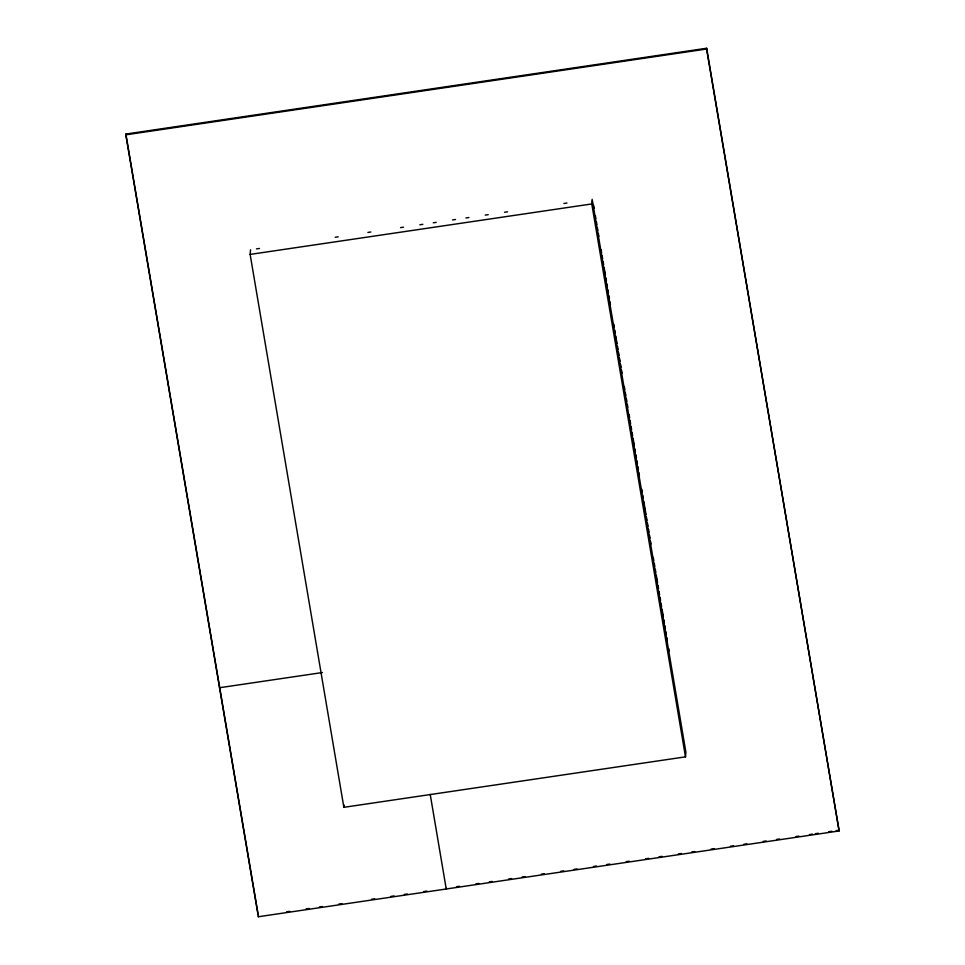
<?xml version="1.0" encoding="UTF-8"?>
<svg xmlns="http://www.w3.org/2000/svg" width="965" height="965" viewBox="0 0 965 965"><rect width="100%" height="100%" fill="white"/><g stroke="black" fill="none" stroke-linecap="round" stroke-linejoin="round"><path stroke-width="1.45" d="M125.812 134.823L125.872 134.051L706.657 48.25L839.128 830.949L258.343 916.75L125.812 134.823L706.585 49.022L706.657 48.25M592.438 200.792L685.898 752.218L685.5 756.85L343.866 807.319L250.14 254.41L250.55 249.778M258.343 916.75L258.415 915.978M343.866 807.319L344.059 805.003M446.312 888.222L446.24 888.994L430.221 794.424M685.5 756.85L591.774 203.941L592.184 199.309M256.485 248.898L259.464 248.463M335.217 237.269L338.184 236.835M367.894 232.444L370.862 231.998M400.572 227.619L403.539 227.173M419.884 224.761L422.851 224.326M433.249 222.782L436.216 222.348M452.561 219.936L455.528 219.489M465.926 217.957L468.894 217.523M485.238 215.111L488.206 214.664M504.55 212.252L507.518 211.817M563.958 203.47L566.938 203.036M250.14 254.41L591.774 203.941M219.525 687.731L322.419 672.533M286.702 911.792L289.729 911.346M306.062 908.933L309.114 908.487M319.463 906.955L322.443 906.521M338.824 904.096L341.924 903.638M371.585 899.259L374.734 898.789M390.946 896.401L394.118 895.93M404.347 894.422L407.327 893.976M423.707 891.551L426.928 891.081M456.469 886.714L459.449 886.28M475.829 883.856L478.809 883.421M489.231 881.877L492.21 881.431M508.591 879.019L511.571 878.572M521.993 877.04L524.972 876.594M541.353 874.181L544.332 873.735M560.713 871.311L563.693 870.876M574.115 869.332L577.094 868.898M593.475 866.474L596.454 866.039M606.876 864.495L609.856 864.061M626.237 861.636L629.216 861.19M645.597 858.778L648.577 858.331M658.999 856.799L661.978 856.353M678.359 853.941L681.338 853.494M691.76 851.95L694.74 851.516M711.121 849.091L714.1 848.657M730.481 846.233L733.46 845.798M743.882 844.254L746.862 843.82M763.243 841.396L766.222 840.949M776.644 839.417L779.624 838.971M796.004 836.558L798.984 836.112M809.406 834.58L812.385 834.134M815.365 833.7L818.344 833.253M828.766 831.709L831.746 831.275M836.221 830.612L839.188 830.177M706.585 49.022L839.128 830.949M593.572 205.207L594.078 208.187M595.345 215.617L595.839 218.585M596.346 221.564L596.853 224.531M597.359 227.511L597.854 230.478M598.36 233.446L598.867 236.425M601.135 249.802L601.641 252.77M602.136 255.737L602.643 258.716M603.149 261.684L603.656 264.663M604.15 267.631L605.417 275.061M605.923 278.029L606.418 281.008M606.925 283.975L607.431 286.955M607.938 289.922L608.433 292.89M608.939 295.869L609.446 298.836M609.952 301.816L610.459 304.783M613.728 324.107L614.235 327.075M614.741 330.054L615.236 333.022M615.742 335.989L617.009 343.419M617.504 346.399L618.01 349.366M618.517 352.346L619.023 355.313M619.518 358.28L620.025 361.26M620.531 364.227L621.038 367.207M621.532 370.174L622.039 373.141M624.307 386.519L624.813 389.498M625.32 392.466L625.815 395.445M626.321 398.412L626.828 401.38M627.334 404.359L627.829 407.327M629.096 414.757L629.602 417.736M630.097 420.704L630.603 423.671M631.11 426.651L631.617 429.618M632.123 432.597L632.618 435.565M633.124 438.532L634.379 445.963M634.886 448.942L635.392 451.909M635.899 454.889L636.405 457.856M636.9 460.824L637.407 463.803M637.913 466.77L638.42 469.75M638.914 472.717L639.421 475.697M641.689 489.062L642.195 492.041M642.702 495.009L643.197 497.988M643.703 500.956L645.971 514.333M646.478 517.3L646.984 520.28M647.479 523.247L647.985 526.215M648.492 529.194L648.999 532.161M649.493 535.141L650 538.108M650.506 541.076L651.013 544.055M653.281 557.432L653.775 560.4M654.282 563.379L654.789 566.346M655.295 569.314L655.802 572.293M656.297 575.261L657.563 582.691M658.058 585.671L658.564 588.638M659.071 591.605L659.577 594.585M660.084 597.552L660.579 600.532M661.085 603.499L661.592 606.466M662.099 609.446L663.353 616.876M663.86 619.844L664.366 622.823M664.861 625.79L665.368 628.758M665.874 631.737L666.381 634.705M666.875 637.684L667.382 640.651M668.733 648.613L669.179 651.23M125.872 134.051L258.162 914.494"/></g></svg>
